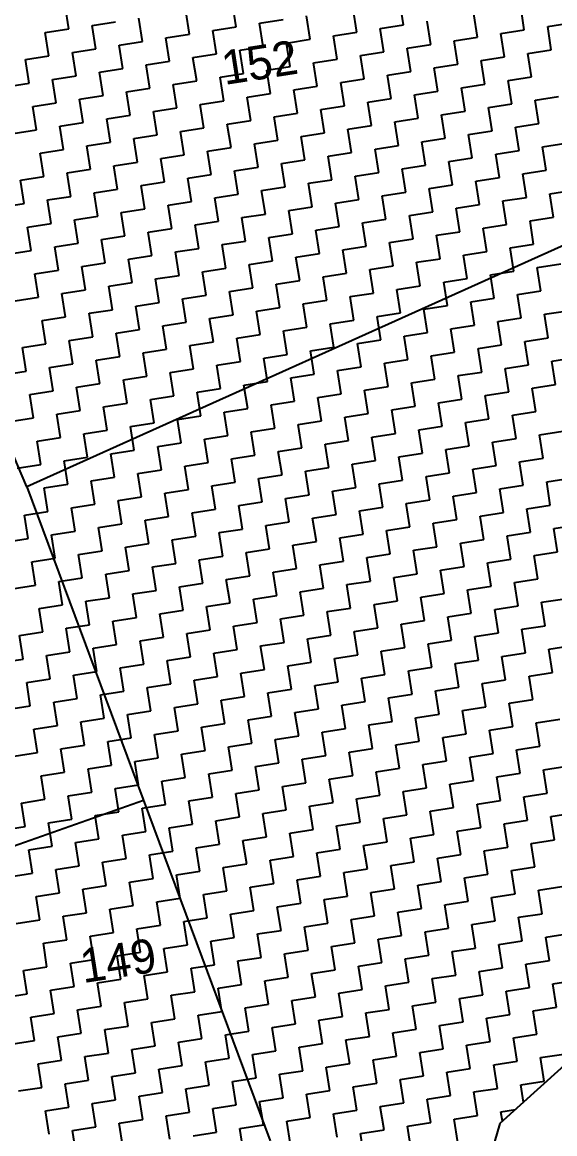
# Model space of a CAD drawing. Header units: metres. Extents: x 288488 to 290462, y 1999122 to 2001536.
# Drawn here: x 289524.9 to 289636.4, y 1999609.9 to 1999842.8 of the extents above; entities that cross this region are included whole.
import ezdxf
from ezdxf.enums import TextEntityAlignment as Align

# ---------------------------------------------------------------- set-up
doc = ezdxf.new("R2010")
doc.units = ezdxf.units.M
doc.header["$MEASUREMENT"] = 0
for name, color, linetype in [('POLY_HATCH', 12, 'Continuous'), ('POLY_PARCEL', 6, 'Continuous'), ('TEXT_PARCEL', 7, 'Continuous')]:
    doc.layers.add(name, color=color, linetype=linetype)
doc.styles.add('TEXT_MAP', font='')
doc.styles.get('TEXT_MAP').set_extended_font_data('Kruti Dev 050')

msp = doc.modelspace()

# ---------------------------------------------------------------- linework, layer by layer
at = {"layer": 'POLY_HATCH', "linetype": 'Continuous'}
for p, q in [((289534.63, 1999841.36), (289533.87, 1999846.26)), ((289569.7, 1999841.8), (289568.94, 1999846.7)), ((289604.77, 1999842.24), (289604.01, 1999847.14)), ((289630.04, 1999841.15), (289629.28, 1999846.05)), ((289550.1, 1999838.75), (289549.34, 1999843.65)), ((289559.9, 1999840.27), (289559.14, 1999845.18)), ((289585.17, 1999839.19), (289584.41, 1999844.09)), ((289594.97, 1999840.71), (289594.21, 1999845.61)), ((289620.24, 1999839.63), (289619.48, 1999844.53)), ((289529.73, 1999840.6), (289534.63, 1999841.36)), ((289539.54, 1999842.12), (289544.44, 1999842.89)), ((289540.3, 1999837.22), (289539.54, 1999842.12)), ((289564.8, 1999841.04), (289569.7, 1999841.8)), ((289574.6, 1999842.56), (289579.51, 1999843.33)), ((289575.37, 1999837.66), (289574.6, 1999842.56)), ((289599.87, 1999841.48), (289604.77, 1999842.24)), ((289600.63, 1999836.58), (289599.87, 1999841.48)), ((289610.44, 1999838.1), (289609.67, 1999843)), ((289634.94, 1999841.91), (289639.84, 1999842.68)), ((289635.7, 1999837.01), (289634.94, 1999841.91)), ((289530.5, 1999835.7), (289529.73, 1999840.6)), ((289555, 1999839.51), (289559.9, 1999840.27)), ((289555.76, 1999834.61), (289555, 1999839.51)), ((289565.57, 1999836.14), (289564.8, 1999841.04)), ((289580.27, 1999838.42), (289585.17, 1999839.19)), ((289590.07, 1999839.95), (289594.97, 1999840.71)), ((289590.83, 1999835.05), (289590.07, 1999839.95)), ((289615.34, 1999838.86), (289620.24, 1999839.63)), ((289616.1, 1999833.96), (289615.34, 1999838.86)), ((289625.14, 1999840.39), (289630.04, 1999841.15)), ((289625.9, 1999835.49), (289625.14, 1999840.39)), ((289535.4, 1999836.46), (289540.3, 1999837.22)), ((289545.2, 1999837.99), (289550.1, 1999838.75)), ((289545.96, 1999833.09), (289545.2, 1999837.99)), ((289570.47, 1999836.9), (289575.37, 1999837.66)), ((289571.23, 1999832), (289570.47, 1999836.9)), ((289581.03, 1999833.52), (289580.27, 1999838.42)), ((289595.73, 1999835.81), (289600.63, 1999836.58)), ((289605.54, 1999837.34), (289610.44, 1999838.1)), ((289606.3, 1999832.44), (289605.54, 1999837.34)), ((289630.8, 1999836.25), (289635.7, 1999837.01)), ((289525.6, 1999834.93), (289530.5, 1999835.7)), ((289526.36, 1999830.03), (289525.6, 1999834.93)), ((289536.16, 1999831.56), (289535.4, 1999836.46)), ((289550.86, 1999833.85), (289555.76, 1999834.61)), ((289560.66, 1999835.37), (289565.57, 1999836.14)), ((289561.43, 1999830.47), (289560.66, 1999835.37)), ((289585.93, 1999834.29), (289590.83, 1999835.05)), ((289586.69, 1999829.39), (289585.93, 1999834.29)), ((289596.5, 1999830.91), (289595.73, 1999835.81)), ((289621, 1999834.73), (289625.9, 1999835.49)), ((289621.76, 1999829.82), (289621, 1999834.73)), ((289631.57, 1999831.35), (289630.8, 1999836.25)), ((289541.06, 1999832.32), (289545.96, 1999833.09)), ((289541.82, 1999827.42), (289541.06, 1999832.32)), ((289551.63, 1999828.95), (289550.86, 1999833.85)), ((289566.33, 1999831.24), (289571.23, 1999832)), ((289576.13, 1999832.76), (289581.03, 1999833.52)), ((289576.89, 1999827.86), (289576.13, 1999832.76)), ((289601.4, 1999831.67), (289606.3, 1999832.44)), ((289611.2, 1999833.2), (289616.1, 1999833.96)), ((289611.96, 1999828.3), (289611.2, 1999833.2)), ((289521.46, 1999829.27), (289526.36, 1999830.03)), ((289531.26, 1999830.8), (289536.16, 1999831.56)), ((289532.02, 1999825.9), (289531.26, 1999830.8)), ((289556.53, 1999829.71), (289561.43, 1999830.47)), ((289557.29, 1999824.81), (289556.53, 1999829.71)), ((289567.09, 1999826.33), (289566.33, 1999831.24)), ((289591.6, 1999830.15), (289596.5, 1999830.91)), ((289592.36, 1999825.25), (289591.6, 1999830.15)), ((289602.16, 1999826.77), (289601.4, 1999831.67)), ((289616.86, 1999829.06), (289621.76, 1999829.82)), ((289626.67, 1999830.59), (289631.57, 1999831.35)), ((289627.43, 1999825.69), (289626.67, 1999830.59)), ((289536.92, 1999826.66), (289541.82, 1999827.42)), ((289546.72, 1999828.18), (289551.63, 1999828.95)), ((289547.49, 1999823.28), (289546.72, 1999828.18)), ((289571.99, 1999827.1), (289576.89, 1999827.86)), ((289581.79, 1999828.62), (289586.69, 1999829.39)), ((289582.56, 1999823.72), (289581.79, 1999828.62)), ((289607.06, 1999827.54), (289611.96, 1999828.3)), ((289607.82, 1999822.64), (289607.06, 1999827.54)), ((289617.63, 1999824.16), (289616.86, 1999829.06)), ((289632.33, 1999826.45), (289637.23, 1999827.21)), ((289527.12, 1999825.13), (289532.02, 1999825.9)), ((289527.88, 1999820.23), (289527.12, 1999825.13)), ((289537.69, 1999821.76), (289536.92, 1999826.66)), ((289562.19, 1999825.57), (289567.09, 1999826.33)), ((289562.95, 1999820.67), (289562.19, 1999825.57)), ((289572.76, 1999822.2), (289571.99, 1999827.1)), ((289587.46, 1999824.48), (289592.36, 1999825.25)), ((289597.26, 1999826.01), (289602.16, 1999826.77)), ((289598.02, 1999821.11), (289597.26, 1999826.01)), ((289622.53, 1999824.92), (289627.43, 1999825.69)), ((289623.29, 1999820.02), (289622.53, 1999824.92)), ((289633.09, 1999821.55), (289632.33, 1999826.45)), ((289542.59, 1999822.52), (289547.49, 1999823.28)), ((289552.39, 1999824.05), (289557.29, 1999824.81)), ((289553.15, 1999819.15), (289552.39, 1999824.05)), ((289577.66, 1999822.96), (289582.56, 1999823.72)), ((289578.42, 1999818.06), (289577.66, 1999822.96)), ((289588.22, 1999819.58), (289587.46, 1999824.48)), ((289602.92, 1999821.87), (289607.82, 1999822.64)), ((289612.73, 1999823.4), (289617.63, 1999824.16)), ((289613.49, 1999818.5), (289612.73, 1999823.4)), ((289522.98, 1999819.47), (289527.88, 1999820.23)), ((289532.78, 1999820.99), (289537.69, 1999821.76)), ((289533.55, 1999816.09), (289532.78, 1999820.99)), ((289543.35, 1999817.62), (289542.59, 1999822.52)), ((289558.05, 1999819.91), (289562.95, 1999820.67)), ((289567.85, 1999821.43), (289572.76, 1999822.2)), ((289568.62, 1999816.53), (289567.85, 1999821.43)), ((289593.12, 1999820.35), (289598.02, 1999821.11)), ((289593.88, 1999815.45), (289593.12, 1999820.35)), ((289603.69, 1999816.97), (289602.92, 1999821.87)), ((289628.19, 1999820.79), (289633.09, 1999821.55)), ((289628.95, 1999815.88), (289628.19, 1999820.79)), ((289548.25, 1999818.38), (289553.15, 1999819.15)), ((289549.01, 1999813.48), (289548.25, 1999818.38)), ((289558.82, 1999815.01), (289558.05, 1999819.91)), ((289573.52, 1999817.3), (289578.42, 1999818.06)), ((289583.32, 1999818.82), (289588.22, 1999819.58)), ((289584.08, 1999813.92), (289583.32, 1999818.82)), ((289608.59, 1999817.73), (289613.49, 1999818.5)), ((289618.39, 1999819.26), (289623.29, 1999820.02)), ((289619.15, 1999814.36), (289618.39, 1999819.26)), ((289528.65, 1999815.33), (289533.55, 1999816.09)), ((289538.45, 1999816.86), (289543.35, 1999817.62)), ((289539.21, 1999811.96), (289538.45, 1999816.86)), ((289563.72, 1999815.77), (289568.62, 1999816.53)), ((289564.48, 1999810.87), (289563.72, 1999815.77)), ((289574.28, 1999812.39), (289573.52, 1999817.3)), ((289598.79, 1999816.21), (289603.69, 1999816.97)), ((289599.55, 1999811.31), (289598.79, 1999816.21)), ((289609.35, 1999812.83), (289608.59, 1999817.73)), ((289624.05, 1999815.12), (289628.95, 1999815.88)), ((289633.85, 1999816.65), (289638.76, 1999817.41)), ((289634.62, 1999811.75), (289633.85, 1999816.65)), ((289529.41, 1999810.43), (289528.65, 1999815.33)), ((289544.11, 1999812.72), (289549.01, 1999813.48)), ((289553.91, 1999814.24), (289558.82, 1999815.01)), ((289554.68, 1999809.34), (289553.91, 1999814.24)), ((289579.18, 1999813.16), (289584.08, 1999813.92)), ((289588.98, 1999814.68), (289593.88, 1999815.45)), ((289589.75, 1999809.78), (289588.98, 1999814.68)), ((289614.25, 1999813.6), (289619.15, 1999814.36)), ((289615.01, 1999808.7), (289614.25, 1999813.6)), ((289624.82, 1999810.22), (289624.05, 1999815.12)), ((289534.31, 1999811.19), (289539.21, 1999811.96)), ((289535.07, 1999806.29), (289534.31, 1999811.19)), ((289544.88, 1999807.82), (289544.11, 1999812.72)), ((289569.38, 1999811.63), (289574.28, 1999812.39)), ((289570.14, 1999806.73), (289569.38, 1999811.63)), ((289579.94, 1999808.26), (289579.18, 1999813.16)), ((289594.65, 1999810.54), (289599.55, 1999811.31)), ((289604.45, 1999812.07), (289609.35, 1999812.83)), ((289605.21, 1999807.17), (289604.45, 1999812.07)), ((289629.72, 1999810.98), (289634.62, 1999811.75)), ((289630.48, 1999806.08), (289629.72, 1999810.98)), ((289524.51, 1999809.67), (289529.41, 1999810.43)), ((289525.27, 1999804.77), (289524.51, 1999809.67)), ((289549.78, 1999808.58), (289554.68, 1999809.34)), ((289550.54, 1999803.68), (289549.78, 1999808.58)), ((289559.58, 1999810.11), (289564.48, 1999810.87)), ((289560.34, 1999805.21), (289559.58, 1999810.11)), ((289584.85, 1999809.02), (289589.75, 1999809.78)), ((289585.61, 1999804.12), (289584.85, 1999809.02)), ((289595.41, 1999805.64), (289594.65, 1999810.54)), ((289610.11, 1999807.93), (289615.01, 1999808.7)), ((289619.91, 1999809.46), (289624.82, 1999810.22)), ((289620.68, 1999804.56), (289619.91, 1999809.46)), ((289530.17, 1999805.53), (289535.07, 1999806.29)), ((289539.97, 1999807.05), (289544.88, 1999807.82)), ((289540.74, 1999802.15), (289539.97, 1999807.05)), ((289565.24, 1999805.97), (289570.14, 1999806.73)), ((289575.04, 1999807.49), (289579.94, 1999808.26)), ((289575.81, 1999802.59), (289575.04, 1999807.49)), ((289600.31, 1999806.41), (289605.21, 1999807.17)), ((289601.07, 1999801.51), (289600.31, 1999806.41)), ((289610.88, 1999803.03), (289610.11, 1999807.93)), ((289635.38, 1999806.85), (289640.28, 1999807.61)), ((289636.14, 1999801.94), (289635.38, 1999806.85)), ((289520.37, 1999804), (289525.27, 1999804.77)), ((289530.94, 1999800.63), (289530.17, 1999805.53)), ((289555.44, 1999804.44), (289560.34, 1999805.21)), ((289556.2, 1999799.54), (289555.44, 1999804.44)), ((289566, 1999801.07), (289565.24, 1999805.97)), ((289580.71, 1999803.36), (289585.61, 1999804.12)), ((289590.51, 1999804.88), (289595.41, 1999805.64)), ((289591.27, 1999799.98), (289590.51, 1999804.88)), ((289615.78, 1999803.79), (289620.68, 1999804.56)), ((289625.58, 1999805.32), (289630.48, 1999806.08)), ((289626.34, 1999800.42), (289625.58, 1999805.32)), ((289535.84, 1999801.39), (289540.74, 1999802.15)), ((289545.64, 1999802.92), (289550.54, 1999803.68)), ((289546.4, 1999798.02), (289545.64, 1999802.92)), ((289570.91, 1999801.83), (289575.81, 1999802.59)), ((289571.67, 1999796.93), (289570.91, 1999801.83)), ((289581.47, 1999798.45), (289580.71, 1999803.36)), ((289605.97, 1999802.27), (289610.88, 1999803.03)), ((289606.74, 1999797.37), (289605.97, 1999802.27)), ((289616.54, 1999798.89), (289615.78, 1999803.79)), ((289631.24, 1999801.18), (289636.14, 1999801.94)), ((289526.03, 1999799.87), (289530.94, 1999800.63)), ((289526.8, 1999794.96), (289526.03, 1999799.87)), ((289536.6, 1999796.49), (289535.84, 1999801.39)), ((289551.3, 1999798.78), (289556.2, 1999799.54)), ((289561.1, 1999800.3), (289566, 1999801.07)), ((289561.87, 1999795.4), (289561.1, 1999800.3)), ((289586.37, 1999799.22), (289591.27, 1999799.98)), ((289596.17, 1999800.74), (289601.07, 1999801.51)), ((289596.94, 1999795.84), (289596.17, 1999800.74)), ((289621.44, 1999799.66), (289626.34, 1999800.42)), ((289622.2, 1999794.76), (289621.44, 1999799.66)), ((289632, 1999796.28), (289631.24, 1999801.18)), ((289541.5, 1999797.25), (289546.4, 1999798.02)), ((289542.26, 1999792.35), (289541.5, 1999797.25)), ((289552.06, 1999793.88), (289551.3, 1999798.78)), ((289566.77, 1999796.17), (289571.67, 1999796.93)), ((289576.57, 1999797.69), (289581.47, 1999798.45)), ((289577.33, 1999792.79), (289576.57, 1999797.69)), ((289587.13, 1999794.32), (289586.37, 1999799.22)), ((289601.84, 1999796.6), (289606.74, 1999797.37)), ((289611.64, 1999798.13), (289616.54, 1999798.89)), ((289612.4, 1999793.23), (289611.64, 1999798.13)), ((289521.9, 1999794.2), (289526.8, 1999794.96)), ((289531.7, 1999795.73), (289536.6, 1999796.49)), ((289532.46, 1999790.83), (289531.7, 1999795.73)), ((289556.97, 1999794.64), (289561.87, 1999795.4)), ((289557.73, 1999789.74), (289556.97, 1999794.64)), ((289567.53, 1999791.27), (289566.77, 1999796.17)), ((289592.03, 1999795.08), (289596.94, 1999795.84)), ((289592.8, 1999790.18), (289592.03, 1999795.08)), ((289602.6, 1999791.7), (289601.84, 1999796.6)), ((289617.3, 1999793.99), (289622.2, 1999794.76)), ((289627.1, 1999795.52), (289632, 1999796.28)), ((289627.87, 1999790.62), (289627.1, 1999795.52)), ((289537.36, 1999791.59), (289542.26, 1999792.35)), ((289547.16, 1999793.11), (289552.06, 1999793.88)), ((289547.93, 1999788.21), (289547.16, 1999793.11)), ((289572.43, 1999792.03), (289577.33, 1999792.79)), ((289582.23, 1999793.55), (289587.13, 1999794.32)), ((289583, 1999788.65), (289582.23, 1999793.55)), ((289607.5, 1999792.47), (289612.4, 1999793.23)), ((289608.26, 1999787.57), (289607.5, 1999792.47)), ((289618.06, 1999789.09), (289617.3, 1999793.99)), ((289527.56, 1999790.06), (289532.46, 1999790.83)), ((289528.32, 1999785.16), (289527.56, 1999790.06)), ((289538.12, 1999786.69), (289537.36, 1999791.59)), ((289562.63, 1999790.5), (289567.53, 1999791.27)), ((289563.39, 1999785.6), (289562.63, 1999790.5)), ((289573.19, 1999787.13), (289572.43, 1999792.03)), ((289587.9, 1999789.42), (289592.8, 1999790.18)), ((289597.7, 1999790.94), (289602.6, 1999791.7)), ((289598.46, 1999786.04), (289597.7, 1999790.94)), ((289622.97, 1999789.85), (289627.87, 1999790.62)), ((289632.77, 1999791.38), (289637.67, 1999792.14)), ((289633.53, 1999786.48), (289632.77, 1999791.38)), ((289543.03, 1999787.45), (289547.93, 1999788.21)), ((289552.83, 1999788.98), (289557.73, 1999789.74)), ((289553.59, 1999784.08), (289552.83, 1999788.98)), ((289578.09, 1999787.89), (289583, 1999788.65)), ((289578.86, 1999782.99), (289578.09, 1999787.89)), ((289588.66, 1999784.51), (289587.9, 1999789.42)), ((289613.16, 1999788.33), (289618.06, 1999789.09)), ((289613.93, 1999783.43), (289613.16, 1999788.33)), ((289623.73, 1999784.95), (289622.97, 1999789.85)), ((289533.22, 1999785.93), (289538.12, 1999786.69)), ((289533.99, 1999781.02), (289533.22, 1999785.93)), ((289543.79, 1999782.55), (289543.03, 1999787.45)), ((289558.49, 1999784.84), (289563.39, 1999785.6)), ((289568.29, 1999786.36), (289573.19, 1999787.13)), ((289569.06, 1999781.46), (289568.29, 1999786.36)), ((289593.56, 1999785.28), (289598.46, 1999786.04)), ((289603.36, 1999786.8), (289608.26, 1999787.57)), ((289604.12, 1999781.9), (289603.36, 1999786.8)), ((289628.63, 1999785.72), (289633.53, 1999786.48)), ((289629.39, 1999780.82), (289628.63, 1999785.72)), ((289523.42, 1999784.4), (289528.32, 1999785.16)), ((289548.69, 1999783.31), (289553.59, 1999784.08)), ((289549.45, 1999778.41), (289548.69, 1999783.31)), ((289559.25, 1999779.94), (289558.49, 1999784.84)), ((289573.96, 1999782.23), (289578.86, 1999782.99)), ((289583.76, 1999783.75), (289588.66, 1999784.51)), ((289584.52, 1999778.85), (289583.76, 1999783.75)), ((289594.32, 1999780.38), (289593.56, 1999785.28)), ((289609.03, 1999782.67), (289613.93, 1999783.43)), ((289618.83, 1999784.19), (289623.73, 1999784.95)), ((289619.59, 1999779.29), (289618.83, 1999784.19)), ((289529.09, 1999780.26), (289533.99, 1999781.02)), ((289538.89, 1999781.79), (289543.79, 1999782.55)), ((289539.65, 1999776.89), (289538.89, 1999781.79)), ((289564.15, 1999780.7), (289569.06, 1999781.46)), ((289564.92, 1999775.8), (289564.15, 1999780.7)), ((289574.72, 1999777.33), (289573.96, 1999782.23)), ((289599.22, 1999781.14), (289604.12, 1999781.9)), ((289599.99, 1999776.24), (289599.22, 1999781.14)), ((289609.79, 1999777.76), (289609.03, 1999782.67)), ((289624.49, 1999780.05), (289629.39, 1999780.82)), ((289634.29, 1999781.58), (289639.19, 1999782.34)), ((289635.06, 1999776.68), (289634.29, 1999781.58)), ((289529.85, 1999775.36), (289529.09, 1999780.26)), ((289544.55, 1999777.65), (289549.45, 1999778.41)), ((289554.35, 1999779.18), (289559.25, 1999779.94)), ((289555.12, 1999774.27), (289554.35, 1999779.18)), ((289579.62, 1999778.09), (289584.52, 1999778.85)), ((289589.42, 1999779.61), (289594.32, 1999780.38)), ((289590.18, 1999774.71), (289589.42, 1999779.61)), ((289614.69, 1999778.53), (289619.59, 1999779.29)), ((289615.45, 1999773.63), (289614.69, 1999778.53)), ((289625.25, 1999775.15), (289624.49, 1999780.05)), ((289534.75, 1999776.12), (289539.65, 1999776.89)), ((289535.51, 1999771.22), (289534.75, 1999776.12)), ((289545.31, 1999772.75), (289544.55, 1999777.65)), ((289569.82, 1999776.56), (289574.72, 1999777.33)), ((289570.58, 1999771.66), (289569.82, 1999776.56)), ((289580.38, 1999773.19), (289579.62, 1999778.09)), ((289595.09, 1999775.48), (289599.99, 1999776.24)), ((289604.89, 1999777), (289609.79, 1999777.76)), ((289605.65, 1999772.1), (289604.89, 1999777)), ((289630.16, 1999775.91), (289635.06, 1999776.68)), ((289524.95, 1999774.6), (289529.85, 1999775.36)), ((289525.71, 1999769.7), (289524.95, 1999774.6)), ((289550.21, 1999773.51), (289555.12, 1999774.27)), ((289560.02, 1999775.04), (289564.92, 1999775.8)), ((289560.78, 1999770.14), (289560.02, 1999775.04)), ((289585.28, 1999773.95), (289590.18, 1999774.71)), ((289586.05, 1999769.05), (289585.28, 1999773.95)), ((289595.85, 1999770.57), (289595.09, 1999775.48)), ((289620.35, 1999774.39), (289625.25, 1999775.15)), ((289621.12, 1999769.49), (289620.35, 1999774.39)), ((289630.92, 1999771.01), (289630.16, 1999775.91)), ((289540.41, 1999771.99), (289545.31, 1999772.75)), ((289541.18, 1999767.08), (289540.41, 1999771.99)), ((289550.98, 1999768.61), (289550.21, 1999773.51)), ((289565.68, 1999770.9), (289570.58, 1999771.66)), ((289575.48, 1999772.42), (289580.38, 1999773.19)), ((289576.25, 1999767.52), (289575.48, 1999772.42)), ((289600.75, 1999771.34), (289605.65, 1999772.1)), ((289601.51, 1999766.44), (289600.75, 1999771.34)), ((289610.55, 1999772.86), (289615.45, 1999773.63)), ((289611.31, 1999767.96), (289610.55, 1999772.86)), ((289635.82, 1999771.78), (289640.72, 1999772.54)), ((289636.58, 1999766.88), (289635.82, 1999771.78)), ((289520.81, 1999768.93), (289525.71, 1999769.7)), ((289530.61, 1999770.46), (289535.51, 1999771.22)), ((289531.37, 1999765.56), (289530.61, 1999770.46)), ((289555.88, 1999769.37), (289560.78, 1999770.14)), ((289556.64, 1999764.47), (289555.88, 1999769.37)), ((289566.44, 1999766), (289565.68, 1999770.9)), ((289581.15, 1999768.29), (289586.05, 1999769.05)), ((289590.95, 1999769.81), (289595.85, 1999770.57)), ((289591.71, 1999764.91), (289590.95, 1999769.81)), ((289616.22, 1999768.73), (289621.12, 1999769.49)), ((289626.02, 1999770.25), (289630.92, 1999771.01)), ((289626.78, 1999765.35), (289626.02, 1999770.25)), ((289536.27, 1999766.32), (289541.18, 1999767.08)), ((289546.08, 1999767.85), (289550.98, 1999768.61)), ((289546.84, 1999762.95), (289546.08, 1999767.85)), ((289571.34, 1999766.76), (289576.25, 1999767.52)), ((289572.11, 1999761.86), (289571.34, 1999766.76)), ((289581.91, 1999763.39), (289581.15, 1999768.29)), ((289606.41, 1999767.2), (289611.31, 1999767.96)), ((289607.18, 1999762.3), (289606.41, 1999767.2)), ((289616.98, 1999763.82), (289616.22, 1999768.73)), ((289631.68, 1999766.11), (289636.58, 1999766.88)), ((289526.47, 1999764.8), (289531.37, 1999765.56)), ((289527.24, 1999759.9), (289526.47, 1999764.8)), ((289537.04, 1999761.42), (289536.27, 1999766.32)), ((289551.74, 1999763.71), (289556.64, 1999764.47)), ((289561.54, 1999765.24), (289566.44, 1999766)), ((289562.31, 1999760.33), (289561.54, 1999765.24)), ((289586.81, 1999764.15), (289591.71, 1999764.91)), ((289596.61, 1999765.67), (289601.51, 1999766.44)), ((289597.37, 1999760.77), (289596.61, 1999765.67)), ((289621.88, 1999764.59), (289626.78, 1999765.35)), ((289622.64, 1999759.69), (289621.88, 1999764.59)), ((289632.44, 1999761.21), (289631.68, 1999766.11)), ((289541.94, 1999762.18), (289546.84, 1999762.95)), ((289542.7, 1999757.28), (289541.94, 1999762.18)), ((289552.5, 1999758.81), (289551.74, 1999763.71)), ((289577.01, 1999762.62), (289581.91, 1999763.39)), ((289577.77, 1999757.72), (289577.01, 1999762.62)), ((289587.57, 1999759.25), (289586.81, 1999764.15)), ((289602.28, 1999761.54), (289607.18, 1999762.3)), ((289612.08, 1999763.06), (289616.98, 1999763.82)), ((289612.84, 1999758.16), (289612.08, 1999763.06)), ((289522.34, 1999759.13), (289527.24, 1999759.9)), ((289532.14, 1999760.66), (289537.04, 1999761.42)), ((289532.9, 1999755.76), (289532.14, 1999760.66)), ((289557.4, 1999759.57), (289562.31, 1999760.33)), ((289567.21, 1999761.1), (289572.11, 1999761.86)), ((289567.97, 1999756.2), (289567.21, 1999761.1)), ((289592.47, 1999760.01), (289597.37, 1999760.77)), ((289593.24, 1999755.11), (289592.47, 1999760.01)), ((289603.04, 1999756.63), (289602.28, 1999761.54)), ((289617.74, 1999758.92), (289622.64, 1999759.69)), ((289627.54, 1999760.45), (289632.44, 1999761.21)), ((289628.31, 1999755.55), (289627.54, 1999760.45)), ((289547.6, 1999758.05), (289552.5, 1999758.81)), ((289548.37, 1999753.14), (289547.6, 1999758.05)), ((289558.17, 1999754.67), (289557.4, 1999759.57)), ((289572.87, 1999756.96), (289577.77, 1999757.72)), ((289582.67, 1999758.48), (289587.57, 1999759.25)), ((289583.43, 1999753.58), (289582.67, 1999758.48)), ((289607.94, 1999757.4), (289612.84, 1999758.16)), ((289608.7, 1999752.5), (289607.94, 1999757.4)), ((289618.5, 1999754.02), (289617.74, 1999758.92)), ((289528, 1999754.99), (289532.9, 1999755.76)), ((289537.8, 1999756.52), (289542.7, 1999757.28)), ((289538.56, 1999751.62), (289537.8, 1999756.52)), ((289563.07, 1999755.43), (289567.97, 1999756.2)), ((289563.83, 1999750.53), (289563.07, 1999755.43)), ((289573.63, 1999752.06), (289572.87, 1999756.96)), ((289588.34, 1999754.35), (289593.24, 1999755.11)), ((289598.14, 1999755.87), (289603.04, 1999756.63)), ((289598.9, 1999750.97), (289598.14, 1999755.87)), ((289623.4, 1999754.79), (289628.31, 1999755.55)), ((289633.21, 1999756.31), (289638.11, 1999757.07)), ((289633.97, 1999751.41), (289633.21, 1999756.31)), ((289528.76, 1999750.09), (289528, 1999754.99)), ((289543.46, 1999752.38), (289548.37, 1999753.14)), ((289553.27, 1999753.91), (289558.17, 1999754.67)), ((289554.03, 1999749.01), (289553.27, 1999753.91)), ((289578.53, 1999752.82), (289583.43, 1999753.58)), ((289579.3, 1999747.92), (289578.53, 1999752.82)), ((289589.1, 1999749.45), (289588.34, 1999754.35)), ((289613.6, 1999753.26), (289618.5, 1999754.02)), ((289614.37, 1999748.36), (289613.6, 1999753.26)), ((289624.17, 1999749.88), (289623.4, 1999754.79)), ((289533.66, 1999750.86), (289538.56, 1999751.62)), ((289534.43, 1999745.96), (289533.66, 1999750.86)), ((289544.23, 1999747.48), (289543.46, 1999752.38)), ((289558.93, 1999749.77), (289563.83, 1999750.53)), ((289568.73, 1999751.3), (289573.63, 1999752.06)), ((289569.49, 1999746.39), (289568.73, 1999751.3)), ((289594, 1999750.21), (289598.9, 1999750.97)), ((289603.8, 1999751.73), (289608.7, 1999752.5)), ((289604.56, 1999746.83), (289603.8, 1999751.73)), ((289629.07, 1999750.65), (289633.97, 1999751.41)), ((289629.83, 1999745.75), (289629.07, 1999750.65)), ((289523.86, 1999749.33), (289528.76, 1999750.09)), ((289549.13, 1999748.24), (289554.03, 1999749.01)), ((289549.89, 1999743.34), (289549.13, 1999748.24)), ((289559.69, 1999744.87), (289558.93, 1999749.77)), ((289584.2, 1999748.68), (289589.1, 1999749.45)), ((289584.96, 1999743.78), (289584.2, 1999748.68)), ((289594.76, 1999745.31), (289594, 1999750.21)), ((289609.46, 1999747.6), (289614.37, 1999748.36)), ((289619.27, 1999749.12), (289624.17, 1999749.88)), ((289620.03, 1999744.22), (289619.27, 1999749.12)), ((289529.52, 1999745.19), (289534.43, 1999745.96)), ((289539.33, 1999746.72), (289544.23, 1999747.48)), ((289540.09, 1999741.82), (289539.33, 1999746.72)), ((289564.59, 1999745.63), (289569.49, 1999746.39)), ((289574.4, 1999747.16), (289579.3, 1999747.92)), ((289575.16, 1999742.26), (289574.4, 1999747.16)), ((289599.66, 1999746.07), (289604.56, 1999746.83)), ((289600.43, 1999741.17), (289599.66, 1999746.07)), ((289610.23, 1999742.69), (289609.46, 1999747.6)), ((289624.93, 1999744.98), (289629.83, 1999745.75)), ((289634.73, 1999746.51), (289639.63, 1999747.27)), ((289635.49, 1999741.61), (289634.73, 1999746.51)), ((289530.29, 1999740.29), (289529.52, 1999745.19)), ((289554.79, 1999744.11), (289559.69, 1999744.87)), ((289555.55, 1999739.2), (289554.79, 1999744.11)), ((289565.36, 1999740.73), (289564.59, 1999745.63)), ((289580.06, 1999743.02), (289584.96, 1999743.78)), ((289589.86, 1999744.54), (289594.76, 1999745.31)), ((289590.62, 1999739.64), (289589.86, 1999744.54)), ((289615.13, 1999743.46), (289620.03, 1999744.22)), ((289615.89, 1999738.56), (289615.13, 1999743.46)), ((289625.69, 1999740.08), (289624.93, 1999744.98)), ((289535.19, 1999741.05), (289540.09, 1999741.82)), ((289535.95, 1999736.15), (289535.19, 1999741.05)), ((289544.99, 1999742.58), (289549.89, 1999743.34)), ((289545.75, 1999737.68), (289544.99, 1999742.58)), ((289570.26, 1999741.49), (289575.16, 1999742.26)), ((289571.02, 1999736.59), (289570.26, 1999741.49)), ((289580.82, 1999738.12), (289580.06, 1999743.02)), ((289595.52, 1999740.41), (289600.43, 1999741.17)), ((289605.33, 1999741.93), (289610.23, 1999742.69)), ((289606.09, 1999737.03), (289605.33, 1999741.93)), ((289630.59, 1999740.85), (289635.49, 1999741.61)), ((289525.39, 1999739.53), (289530.29, 1999740.29)), ((289526.15, 1999734.63), (289525.39, 1999739.53)), ((289550.65, 1999738.44), (289555.55, 1999739.2)), ((289560.46, 1999739.97), (289565.36, 1999740.73)), ((289561.22, 1999735.07), (289560.46, 1999739.97)), ((289585.72, 1999738.88), (289590.62, 1999739.64)), ((289586.49, 1999733.98), (289585.72, 1999738.88)), ((289596.29, 1999735.51), (289595.52, 1999740.41)), ((289620.79, 1999739.32), (289625.69, 1999740.08)), ((289621.55, 1999734.42), (289620.79, 1999739.32)), ((289631.36, 1999735.94), (289630.59, 1999740.85)), ((289540.85, 1999736.92), (289545.75, 1999737.68)), ((289541.61, 1999732.02), (289540.85, 1999736.92)), ((289551.42, 1999733.54), (289550.65, 1999738.44)), ((289566.12, 1999735.83), (289571.02, 1999736.59)), ((289575.92, 1999737.36), (289580.82, 1999738.12)), ((289576.68, 1999732.45), (289575.92, 1999737.36)), ((289601.19, 1999736.27), (289606.09, 1999737.03)), ((289610.99, 1999737.79), (289615.89, 1999738.56)), ((289611.75, 1999732.89), (289610.99, 1999737.79)), ((289636.26, 1999736.71), (289641.16, 1999737.47)), ((289637.02, 1999731.81), (289636.26, 1999736.71)), ((289521.25, 1999733.87), (289526.15, 1999734.63)), ((289531.05, 1999735.39), (289535.95, 1999736.15)), ((289531.81, 1999730.49), (289531.05, 1999735.39)), ((289556.32, 1999734.3), (289561.22, 1999735.07)), ((289557.08, 1999729.4), (289556.32, 1999734.3)), ((289566.88, 1999730.93), (289566.12, 1999735.83)), ((289591.39, 1999734.74), (289596.29, 1999735.51)), ((289592.15, 1999729.84), (289591.39, 1999734.74)), ((289601.95, 1999731.37), (289601.19, 1999736.27)), ((289616.65, 1999733.66), (289621.55, 1999734.42)), ((289626.46, 1999735.18), (289631.36, 1999735.94)), ((289627.22, 1999730.28), (289626.46, 1999735.18)), ((289536.71, 1999731.25), (289541.61, 1999732.02)), ((289546.52, 1999732.78), (289551.42, 1999733.54)), ((289547.28, 1999727.88), (289546.52, 1999732.78)), ((289571.78, 1999731.69), (289576.68, 1999732.45)), ((289581.58, 1999733.22), (289586.49, 1999733.98)), ((289582.35, 1999728.32), (289581.58, 1999733.22)), ((289606.85, 1999732.13), (289611.75, 1999732.89)), ((289607.61, 1999727.23), (289606.85, 1999732.13)), ((289617.42, 1999728.75), (289616.65, 1999733.66)), ((289632.12, 1999731.04), (289637.02, 1999731.81)), ((289526.91, 1999729.73), (289531.81, 1999730.49)), ((289527.67, 1999724.83), (289526.91, 1999729.73)), ((289537.48, 1999726.35), (289536.71, 1999731.25)), ((289552.18, 1999728.64), (289557.08, 1999729.4)), ((289561.98, 1999730.17), (289566.88, 1999730.93)), ((289562.74, 1999725.26), (289561.98, 1999730.17)), ((289572.55, 1999726.79), (289571.78, 1999731.69)), ((289587.25, 1999729.08), (289592.15, 1999729.84)), ((289597.05, 1999730.6), (289601.95, 1999731.37)), ((289597.81, 1999725.7), (289597.05, 1999730.6)), ((289622.32, 1999729.52), (289627.22, 1999730.28)), ((289623.08, 1999724.62), (289622.32, 1999729.52)), ((289632.88, 1999726.14), (289632.12, 1999731.04)), ((289542.38, 1999727.11), (289547.28, 1999727.88)), ((289543.14, 1999722.21), (289542.38, 1999727.11)), ((289552.94, 1999723.74), (289552.18, 1999728.64)), ((289577.45, 1999727.55), (289582.35, 1999728.32)), ((289578.21, 1999722.65), (289577.45, 1999727.55)), ((289588.01, 1999724.18), (289587.25, 1999729.08)), ((289602.71, 1999726.47), (289607.61, 1999727.23)), ((289612.52, 1999727.99), (289617.42, 1999728.75)), ((289613.28, 1999723.09), (289612.52, 1999727.99)), ((289522.77, 1999724.06), (289527.67, 1999724.83)), ((289532.58, 1999725.59), (289537.48, 1999726.35)), ((289533.34, 1999720.69), (289532.58, 1999725.59)), ((289557.84, 1999724.5), (289562.74, 1999725.26)), ((289567.64, 1999726.03), (289572.55, 1999726.79)), ((289568.41, 1999721.13), (289567.64, 1999726.03)), ((289592.91, 1999724.94), (289597.81, 1999725.7)), ((289593.67, 1999720.04), (289592.91, 1999724.94)), ((289603.48, 1999721.57), (289602.71, 1999726.47)), ((289627.98, 1999725.38), (289632.88, 1999726.14)), ((289628.74, 1999720.48), (289627.98, 1999725.38)), ((289548.04, 1999722.98), (289552.94, 1999723.74)), ((289548.8, 1999718.08), (289548.04, 1999722.98)), ((289558.61, 1999719.6), (289557.84, 1999724.5)), ((289573.31, 1999721.89), (289578.21, 1999722.65)), ((289583.11, 1999723.42), (289588.01, 1999724.18)), ((289583.87, 1999718.51), (289583.11, 1999723.42)), ((289608.38, 1999722.33), (289613.28, 1999723.09)), ((289618.18, 1999723.85), (289623.08, 1999724.62)), ((289618.94, 1999718.95), (289618.18, 1999723.85)), ((289528.44, 1999719.93), (289533.34, 1999720.69)), ((289538.24, 1999721.45), (289543.14, 1999722.21)), ((289539, 1999716.55), (289538.24, 1999721.45)), ((289563.51, 1999720.36), (289568.41, 1999721.13)), ((289564.27, 1999715.46), (289563.51, 1999720.36)), ((289574.07, 1999716.99), (289573.31, 1999721.89)), ((289598.58, 1999720.8), (289603.48, 1999721.57)), ((289599.34, 1999715.9), (289598.58, 1999720.8)), ((289609.14, 1999717.43), (289608.38, 1999722.33)), ((289623.84, 1999719.72), (289628.74, 1999720.48)), ((289633.65, 1999721.24), (289638.55, 1999722)), ((289634.41, 1999716.34), (289633.65, 1999721.24)), ((289529.2, 1999715.02), (289528.44, 1999719.93)), ((289543.9, 1999717.31), (289548.8, 1999718.08)), ((289553.7, 1999718.84), (289558.61, 1999719.6)), ((289554.47, 1999713.94), (289553.7, 1999718.84)), ((289578.97, 1999717.75), (289583.87, 1999718.51)), ((289579.74, 1999712.85), (289578.97, 1999717.75)), ((289588.77, 1999719.28), (289593.67, 1999720.04)), ((289589.54, 1999714.38), (289588.77, 1999719.28)), ((289614.04, 1999718.19), (289618.94, 1999718.95)), ((289614.8, 1999713.29), (289614.04, 1999718.19)), ((289624.61, 1999714.82), (289623.84, 1999719.72)), ((289534.1, 1999715.79), (289539, 1999716.55)), ((289534.86, 1999710.89), (289534.1, 1999715.79)), ((289544.67, 1999712.41), (289543.9, 1999717.31)), ((289559.37, 1999714.7), (289564.27, 1999715.46)), ((289569.17, 1999716.23), (289574.07, 1999716.99)), ((289569.93, 1999711.33), (289569.17, 1999716.23)), ((289594.44, 1999715.14), (289599.34, 1999715.9)), ((289604.24, 1999716.66), (289609.14, 1999717.43)), ((289605, 1999711.76), (289604.24, 1999716.66)), ((289629.51, 1999715.58), (289634.41, 1999716.34)), ((289630.27, 1999710.68), (289629.51, 1999715.58)), ((289524.3, 1999714.26), (289529.2, 1999715.02)), ((289525.06, 1999709.36), (289524.3, 1999714.26)), ((289549.57, 1999713.17), (289554.47, 1999713.94)), ((289550.33, 1999708.27), (289549.57, 1999713.17)), ((289560.13, 1999709.8), (289559.37, 1999714.7)), ((289584.64, 1999713.61), (289589.54, 1999714.38)), ((289585.4, 1999708.71), (289584.64, 1999713.61)), ((289595.2, 1999710.24), (289594.44, 1999715.14)), ((289609.9, 1999712.53), (289614.8, 1999713.29)), ((289619.71, 1999714.05), (289624.61, 1999714.82)), ((289620.47, 1999709.15), (289619.71, 1999714.05)), ((289529.96, 1999710.12), (289534.86, 1999710.89)), ((289539.76, 1999711.65), (289544.67, 1999712.41)), ((289540.53, 1999706.75), (289539.76, 1999711.65)), ((289565.03, 1999710.56), (289569.93, 1999711.33)), ((289574.83, 1999712.09), (289579.74, 1999712.85)), ((289575.6, 1999707.19), (289574.83, 1999712.09)), ((289600.1, 1999711), (289605, 1999711.76)), ((289600.86, 1999706.1), (289600.1, 1999711)), ((289610.67, 1999707.63), (289609.9, 1999712.53)), ((289635.17, 1999711.44), (289640.07, 1999712.2)), ((289635.93, 1999706.54), (289635.17, 1999711.44)), ((289520.16, 1999708.6), (289525.06, 1999709.36)), ((289530.73, 1999705.22), (289529.96, 1999710.12)), ((289555.23, 1999709.04), (289560.13, 1999709.8)), ((289555.99, 1999704.14), (289555.23, 1999709.04)), ((289565.8, 1999705.66), (289565.03, 1999710.56)), ((289580.5, 1999707.95), (289585.4, 1999708.71)), ((289590.3, 1999709.48), (289595.2, 1999710.24)), ((289591.06, 1999704.57), (289590.3, 1999709.48)), ((289615.57, 1999708.39), (289620.47, 1999709.15)), ((289625.37, 1999709.91), (289630.27, 1999710.68)), ((289626.13, 1999705.01), (289625.37, 1999709.91)), ((289535.63, 1999705.99), (289540.53, 1999706.75)), ((289545.43, 1999707.51), (289550.33, 1999708.27)), ((289546.19, 1999702.61), (289545.43, 1999707.51)), ((289570.7, 1999706.42), (289575.6, 1999707.19)), ((289571.46, 1999701.52), (289570.7, 1999706.42)), ((289581.26, 1999703.05), (289580.5, 1999707.95)), ((289605.77, 1999706.86), (289610.67, 1999707.63)), ((289606.53, 1999701.96), (289605.77, 1999706.86)), ((289616.33, 1999703.49), (289615.57, 1999708.39)), ((289631.03, 1999705.78), (289635.93, 1999706.54)), ((289525.83, 1999704.46), (289530.73, 1999705.22)), ((289526.59, 1999699.56), (289525.83, 1999704.46)), ((289536.39, 1999701.08), (289535.63, 1999705.99)), ((289551.09, 1999703.37), (289555.99, 1999704.14)), ((289560.89, 1999704.9), (289565.8, 1999705.66)), ((289561.66, 1999700), (289560.89, 1999704.9)), ((289586.16, 1999703.81), (289591.06, 1999704.57)), ((289586.92, 1999698.91), (289586.16, 1999703.81)), ((289595.96, 1999705.34), (289600.86, 1999706.1)), ((289596.73, 1999700.44), (289595.96, 1999705.34)), ((289621.23, 1999704.25), (289626.13, 1999705.01)), ((289621.99, 1999699.35), (289621.23, 1999704.25)), ((289631.8, 1999700.88), (289631.03, 1999705.78)), ((289541.29, 1999701.85), (289546.19, 1999702.61)), ((289542.05, 1999696.95), (289541.29, 1999701.85)), ((289551.86, 1999698.47), (289551.09, 1999703.37)), ((289566.56, 1999700.76), (289571.46, 1999701.52)), ((289576.36, 1999702.29), (289581.26, 1999703.05)), ((289577.12, 1999697.39), (289576.36, 1999702.29)), ((289601.63, 1999701.2), (289606.53, 1999701.96)), ((289611.43, 1999702.72), (289616.33, 1999703.49)), ((289612.19, 1999697.82), (289611.43, 1999702.72)), ((289521.69, 1999698.8), (289526.59, 1999699.56)), ((289531.49, 1999700.32), (289536.39, 1999701.08)), ((289532.25, 1999695.42), (289531.49, 1999700.32)), ((289556.76, 1999699.23), (289561.66, 1999700)), ((289557.52, 1999694.33), (289556.76, 1999699.23)), ((289567.32, 1999695.86), (289566.56, 1999700.76)), ((289591.83, 1999699.67), (289596.73, 1999700.44)), ((289592.59, 1999694.77), (289591.83, 1999699.67)), ((289602.39, 1999696.3), (289601.63, 1999701.2)), ((289617.09, 1999698.59), (289621.99, 1999699.35)), ((289626.89, 1999700.11), (289631.8, 1999700.88)), ((289627.66, 1999695.21), (289626.89, 1999700.11)), ((289537.15, 1999696.18), (289542.05, 1999696.95)), ((289546.95, 1999697.71), (289551.86, 1999698.47)), ((289547.72, 1999692.81), (289546.95, 1999697.71)), ((289572.22, 1999696.62), (289577.12, 1999697.39)), ((289582.02, 1999698.15), (289586.92, 1999698.91)), ((289582.79, 1999693.25), (289582.02, 1999698.15)), ((289607.29, 1999697.06), (289612.19, 1999697.82)), ((289608.05, 1999692.16), (289607.29, 1999697.06)), ((289617.86, 1999693.69), (289617.09, 1999698.59)), ((289527.35, 1999694.66), (289532.25, 1999695.42)), ((289528.11, 1999689.76), (289527.35, 1999694.66)), ((289537.92, 1999691.28), (289537.15, 1999696.18)), ((289562.42, 1999695.1), (289567.32, 1999695.86)), ((289563.18, 1999690.2), (289562.42, 1999695.1)), ((289572.98, 1999691.72), (289572.22, 1999696.62)), ((289587.69, 1999694.01), (289592.59, 1999694.77)), ((289597.49, 1999695.54), (289602.39, 1999696.3)), ((289598.25, 1999690.63), (289597.49, 1999695.54)), ((289622.76, 1999694.45), (289627.66, 1999695.21)), ((289632.56, 1999695.97), (289637.46, 1999696.74)), ((289633.32, 1999691.07), (289632.56, 1999695.97)), ((289542.82, 1999692.05), (289547.72, 1999692.81)), ((289552.62, 1999693.57), (289557.52, 1999694.33)), ((289553.38, 1999688.67), (289552.62, 1999693.57)), ((289577.89, 1999692.48), (289582.79, 1999693.25)), ((289578.65, 1999687.58), (289577.89, 1999692.48)), ((289588.45, 1999689.11), (289587.69, 1999694.01)), ((289603.15, 1999691.4), (289608.05, 1999692.16)), ((289612.95, 1999692.92), (289617.86, 1999693.69)), ((289613.72, 1999688.02), (289612.95, 1999692.92)), ((289623.52, 1999689.55), (289622.76, 1999694.45)), ((289533.01, 1999690.52), (289537.92, 1999691.28)), ((289533.78, 1999685.62), (289533.01, 1999690.52)), ((289543.58, 1999687.14), (289542.82, 1999692.05)), ((289558.28, 1999689.43), (289563.18, 1999690.2)), ((289568.08, 1999690.96), (289572.98, 1999691.72)), ((289568.85, 1999686.06), (289568.08, 1999690.96)), ((289593.35, 1999689.87), (289598.25, 1999690.63)), ((289594.11, 1999684.97), (289593.35, 1999689.87)), ((289603.92, 1999686.5), (289603.15, 1999691.4)), ((289628.42, 1999690.31), (289633.32, 1999691.07)), ((289629.18, 1999685.41), (289628.42, 1999690.31)), ((289523.21, 1999688.99), (289528.11, 1999689.76)), ((289548.48, 1999687.91), (289553.38, 1999688.67)), ((289549.24, 1999683.01), (289548.48, 1999687.91)), ((289559.04, 1999684.53), (289558.28, 1999689.43)), ((289573.75, 1999686.82), (289578.65, 1999687.58)), ((289583.55, 1999688.35), (289588.45, 1999689.11)), ((289584.31, 1999683.45), (289583.55, 1999688.35)), ((289608.82, 1999687.26), (289613.72, 1999688.02)), ((289618.62, 1999688.78), (289623.52, 1999689.55)), ((289619.38, 1999683.88), (289618.62, 1999688.78)), ((289528.88, 1999684.86), (289533.78, 1999685.62)), ((289538.68, 1999686.38), (289543.58, 1999687.14)), ((289539.44, 1999681.48), (289538.68, 1999686.38)), ((289563.95, 1999685.29), (289568.85, 1999686.06)), ((289564.71, 1999680.39), (289563.95, 1999685.29)), ((289574.51, 1999681.92), (289573.75, 1999686.82)), ((289599.01, 1999685.73), (289603.92, 1999686.5)), ((289599.78, 1999680.83), (289599.01, 1999685.73)), ((289609.58, 1999682.36), (289608.82, 1999687.26)), ((289624.28, 1999684.65), (289629.18, 1999685.41)), ((289634.08, 1999686.17), (289638.98, 1999686.94)), ((289634.85, 1999681.27), (289634.08, 1999686.17)), ((289529.64, 1999679.96), (289528.88, 1999684.86)), ((289544.34, 1999682.24), (289549.24, 1999683.01)), ((289554.14, 1999683.77), (289559.04, 1999684.53)), ((289554.91, 1999678.87), (289554.14, 1999683.77)), ((289579.41, 1999682.68), (289584.31, 1999683.45)), ((289589.21, 1999684.21), (289594.11, 1999684.97)), ((289589.98, 1999679.31), (289589.21, 1999684.21)), ((289614.48, 1999683.12), (289619.38, 1999683.88)), ((289615.24, 1999678.22), (289614.48, 1999683.12)), ((289625.04, 1999679.75), (289624.28, 1999684.65)), ((289534.54, 1999680.72), (289539.44, 1999681.48)), ((289535.3, 1999675.82), (289534.54, 1999680.72)), ((289545.1, 1999677.34), (289544.34, 1999682.24)), ((289569.61, 1999681.16), (289574.51, 1999681.92)), ((289570.37, 1999676.26), (289569.61, 1999681.16)), ((289580.17, 1999677.78), (289579.41, 1999682.68)), ((289594.88, 1999680.07), (289599.78, 1999680.83)), ((289604.68, 1999681.6), (289609.58, 1999682.36)), ((289605.44, 1999676.69), (289604.68, 1999681.6)), ((289629.95, 1999680.51), (289634.85, 1999681.27)), ((289630.71, 1999675.61), (289629.95, 1999680.51)), ((289524.74, 1999679.19), (289529.64, 1999679.96)), ((289525.5, 1999674.29), (289524.74, 1999679.19)), ((289550.01, 1999678.11), (289554.91, 1999678.87)), ((289559.81, 1999679.63), (289564.71, 1999680.39)), ((289560.57, 1999674.73), (289559.81, 1999679.63)), ((289585.07, 1999678.54), (289589.98, 1999679.31)), ((289585.84, 1999673.64), (289585.07, 1999678.54)), ((289595.64, 1999675.17), (289594.88, 1999680.07)), ((289610.34, 1999677.46), (289615.24, 1999678.22)), ((289620.14, 1999678.98), (289625.04, 1999679.75)), ((289620.91, 1999674.08), (289620.14, 1999678.98)), ((289540.2, 1999676.58), (289545.1, 1999677.34)), ((289540.97, 1999671.68), (289540.2, 1999676.58)), ((289550.77, 1999673.2), (289550.01, 1999678.11)), ((289565.47, 1999675.49), (289570.37, 1999676.26)), ((289575.27, 1999677.02), (289580.17, 1999677.78)), ((289576.04, 1999672.12), (289575.27, 1999677.02)), ((289600.54, 1999675.93), (289605.44, 1999676.69)), ((289601.3, 1999671.03), (289600.54, 1999675.93)), ((289611.1, 1999672.56), (289610.34, 1999677.46)), ((289635.61, 1999676.37), (289640.51, 1999677.13)), ((289636.37, 1999671.47), (289635.61, 1999676.37)), ((289520.6, 1999673.53), (289525.5, 1999674.29)), ((289530.4, 1999675.05), (289535.3, 1999675.82)), ((289531.16, 1999670.15), (289530.4, 1999675.05)), ((289555.67, 1999673.97), (289560.57, 1999674.73)), ((289556.43, 1999669.07), (289555.67, 1999673.97)), ((289566.23, 1999670.59), (289565.47, 1999675.49)), ((289580.94, 1999672.88), (289585.84, 1999673.64)), ((289590.74, 1999674.41), (289595.64, 1999675.17)), ((289591.5, 1999669.51), (289590.74, 1999674.41)), ((289616.01, 1999673.32), (289620.91, 1999674.08)), ((289625.81, 1999674.84), (289630.71, 1999675.61)), ((289626.57, 1999669.94), (289625.81, 1999674.84)), ((289536.07, 1999670.92), (289540.97, 1999671.68)), ((289545.87, 1999672.44), (289550.77, 1999673.2)), ((289546.63, 1999667.54), (289545.87, 1999672.44)), ((289571.13, 1999671.35), (289576.04, 1999672.12)), ((289571.9, 1999666.45), (289571.13, 1999671.35)), ((289581.7, 1999667.98), (289580.94, 1999672.88)), ((289606.2, 1999671.79), (289611.1, 1999672.56)), ((289606.97, 1999666.89), (289606.2, 1999671.79)), ((289616.77, 1999668.42), (289616.01, 1999673.32)), ((289631.47, 1999670.71), (289636.37, 1999671.47)), ((289526.26, 1999669.39), (289531.16, 1999670.15)), ((289527.03, 1999664.49), (289526.26, 1999669.39)), ((289536.83, 1999666.02), (289536.07, 1999670.92)), ((289551.53, 1999668.3), (289556.43, 1999669.07)), ((289561.33, 1999669.83), (289566.23, 1999670.59)), ((289562.1, 1999664.93), (289561.33, 1999669.83)), ((289586.6, 1999668.74), (289591.5, 1999669.51)), ((289596.4, 1999670.27), (289601.3, 1999671.03)), ((289597.17, 1999665.37), (289596.4, 1999670.27)), ((289621.67, 1999669.18), (289626.57, 1999669.94)), ((289622.43, 1999664.28), (289621.67, 1999669.18)), ((289632.23, 1999665.81), (289631.47, 1999670.71)), ((289541.73, 1999666.78), (289546.63, 1999667.54)), ((289542.49, 1999661.88), (289541.73, 1999666.78)), ((289552.29, 1999663.4), (289551.53, 1999668.3)), ((289576.8, 1999667.22), (289581.7, 1999667.98)), ((289577.56, 1999662.32), (289576.8, 1999667.22)), ((289587.36, 1999663.84), (289586.6, 1999668.74)), ((289602.07, 1999666.13), (289606.97, 1999666.89)), ((289611.87, 1999667.66), (289616.77, 1999668.42)), ((289612.63, 1999662.75), (289611.87, 1999667.66)), ((289522.13, 1999663.73), (289527.03, 1999664.49)), ((289531.93, 1999665.25), (289536.83, 1999666.02)), ((289532.69, 1999660.35), (289531.93, 1999665.25)), ((289557.19, 1999664.17), (289562.1, 1999664.93)), ((289567, 1999665.69), (289571.9, 1999666.45)), ((289567.76, 1999660.79), (289567, 1999665.69)), ((289592.26, 1999664.6), (289597.17, 1999665.37)), ((289593.03, 1999659.7), (289592.26, 1999664.6)), ((289602.83, 1999661.23), (289602.07, 1999666.13)), ((289617.53, 1999663.52), (289622.43, 1999664.28)), ((289627.33, 1999665.04), (289632.23, 1999665.81)), ((289628.1, 1999660.14), (289627.33, 1999665.04)), ((289537.59, 1999661.11), (289542.49, 1999661.88)), ((289547.39, 1999662.64), (289552.29, 1999663.4)), ((289548.16, 1999657.74), (289547.39, 1999662.64)), ((289557.96, 1999659.26), (289557.19, 1999664.17)), ((289572.66, 1999661.55), (289577.56, 1999662.32)), ((289582.46, 1999663.08), (289587.36, 1999663.84)), ((289583.23, 1999658.18), (289582.46, 1999663.08)), ((289607.73, 1999661.99), (289612.63, 1999662.75)), ((289608.49, 1999657.09), (289607.73, 1999661.99)), ((289618.29, 1999658.62), (289617.53, 1999663.52)), ((289527.79, 1999659.59), (289532.69, 1999660.35)), ((289528.55, 1999654.69), (289527.79, 1999659.59)), ((289538.35, 1999656.21), (289537.59, 1999661.11)), ((289562.86, 1999660.03), (289567.76, 1999660.79)), ((289563.62, 1999655.13), (289562.86, 1999660.03)), ((289573.42, 1999656.65), (289572.66, 1999661.55)), ((289588.13, 1999658.94), (289593.03, 1999659.7)), ((289597.93, 1999660.47), (289602.83, 1999661.23)), ((289598.69, 1999655.57), (289597.93, 1999660.47)), ((289623.2, 1999659.38), (289628.1, 1999660.14)), ((289633, 1999660.91), (289637.9, 1999661.67)), ((289633.76, 1999656), (289633, 1999660.91)), ((289543.25, 1999656.98), (289548.16, 1999657.74)), ((289553.06, 1999658.5), (289557.96, 1999659.26)), ((289553.82, 1999653.6), (289553.06, 1999658.5)), ((289578.32, 1999657.41), (289583.23, 1999658.18)), ((289579.09, 1999652.51), (289578.32, 1999657.41)), ((289588.89, 1999654.04), (289588.13, 1999658.94)), ((289613.39, 1999657.85), (289618.29, 1999658.62)), ((289614.16, 1999652.95), (289613.39, 1999657.85)), ((289623.96, 1999654.48), (289623.2, 1999659.38)), ((289533.45, 1999655.45), (289538.35, 1999656.21)), ((289534.22, 1999650.55), (289533.45, 1999655.45)), ((289544.02, 1999652.08), (289543.25, 1999656.98)), ((289558.72, 1999654.36), (289563.62, 1999655.13)), ((289568.52, 1999655.89), (289573.42, 1999656.65)), ((289569.29, 1999650.99), (289568.52, 1999655.89)), ((289593.79, 1999654.8), (289598.69, 1999655.57)), ((289603.59, 1999656.33), (289608.49, 1999657.09)), ((289604.35, 1999651.43), (289603.59, 1999656.33)), ((289628.86, 1999655.24), (289633.76, 1999656)), ((289629.62, 1999650.34), (289628.86, 1999655.24)), ((289523.65, 1999653.92), (289528.55, 1999654.69)), ((289548.92, 1999652.84), (289553.82, 1999653.6)), ((289549.68, 1999647.94), (289548.92, 1999652.84)), ((289559.48, 1999649.46), (289558.72, 1999654.36)), ((289583.99, 1999653.28), (289588.89, 1999654.04)), ((289584.75, 1999648.38), (289583.99, 1999653.28)), ((289594.55, 1999649.9), (289593.79, 1999654.8)), ((289609.26, 1999652.19), (289614.16, 1999652.95)), ((289619.06, 1999653.72), (289623.96, 1999654.48)), ((289619.82, 1999648.81), (289619.06, 1999653.72)), ((289529.32, 1999649.79), (289534.22, 1999650.55)), ((289539.12, 1999651.31), (289544.02, 1999652.08)), ((289539.88, 1999646.41), (289539.12, 1999651.31)), ((289564.38, 1999650.23), (289569.29, 1999650.99)), ((289565.15, 1999645.32), (289564.38, 1999650.23)), ((289574.19, 1999651.75), (289579.09, 1999652.51)), ((289574.95, 1999646.85), (289574.19, 1999651.75)), ((289599.45, 1999650.66), (289604.35, 1999651.43)), ((289600.22, 1999645.76), (289599.45, 1999650.66)), ((289610.02, 1999647.29), (289609.26, 1999652.19)), ((289624.72, 1999649.58), (289629.62, 1999650.34)), ((289634.52, 1999651.1), (289639.42, 1999651.87)), ((289635.29, 1999646.2), (289634.52, 1999651.1)), ((289530.08, 1999644.89), (289529.32, 1999649.79)), ((289544.78, 1999647.17), (289549.68, 1999647.94)), ((289554.58, 1999648.7), (289559.48, 1999649.46)), ((289555.35, 1999643.8), (289554.58, 1999648.7)), ((289579.85, 1999647.61), (289584.75, 1999648.38)), ((289589.65, 1999649.14), (289594.55, 1999649.9)), ((289590.41, 1999644.24), (289589.65, 1999649.14)), ((289614.92, 1999648.05), (289619.82, 1999648.81)), ((289615.68, 1999643.15), (289614.92, 1999648.05)), ((289625.48, 1999644.68), (289624.72, 1999649.58)), ((289534.98, 1999645.65), (289539.88, 1999646.41)), ((289535.74, 1999640.75), (289534.98, 1999645.65)), ((289545.54, 1999642.27), (289544.78, 1999647.17)), ((289570.05, 1999646.09), (289574.95, 1999646.85)), ((289570.81, 1999641.19), (289570.05, 1999646.09)), ((289580.61, 1999642.71), (289579.85, 1999647.61)), ((289595.32, 1999645), (289600.22, 1999645.76)), ((289605.12, 1999646.53), (289610.02, 1999647.29)), ((289605.88, 1999641.63), (289605.12, 1999646.53)), ((289630.38, 1999645.44), (289635.29, 1999646.2)), ((289525.18, 1999644.12), (289530.08, 1999644.89)), ((289525.94, 1999639.22), (289525.18, 1999644.12)), ((289550.44, 1999643.04), (289555.35, 1999643.8)), ((289560.25, 1999644.56), (289565.15, 1999645.32)), ((289561.01, 1999639.66), (289560.25, 1999644.56)), ((289585.51, 1999643.48), (289590.41, 1999644.24)), ((289586.28, 1999638.57), (289585.51, 1999643.48)), ((289596.08, 1999640.1), (289595.32, 1999645)), ((289620.58, 1999643.91), (289625.48, 1999644.68)), ((289621.35, 1999639.01), (289620.58, 1999643.91)), ((289631.15, 1999640.54), (289630.38, 1999645.44)), ((289540.64, 1999641.51), (289545.54, 1999642.27)), ((289541.41, 1999636.61), (289540.64, 1999641.51)), ((289551.21, 1999638.14), (289550.44, 1999643.04)), ((289565.91, 1999640.42), (289570.81, 1999641.19)), ((289575.71, 1999641.95), (289580.61, 1999642.71)), ((289576.47, 1999637.05), (289575.71, 1999641.95)), ((289600.98, 1999640.86), (289605.88, 1999641.63)), ((289610.78, 1999642.39), (289615.68, 1999643.15)), ((289611.54, 1999637.49), (289610.78, 1999642.39)), ((289636.05, 1999641.3), (289640.95, 1999642.06)), ((289636.81, 1999636.4), (289636.05, 1999641.3)), ((289521.04, 1999638.46), (289525.94, 1999639.22)), ((289530.84, 1999639.99), (289535.74, 1999640.75)), ((289531.6, 1999635.08), (289530.84, 1999639.99)), ((289556.11, 1999638.9), (289561.01, 1999639.66)), ((289556.87, 1999634), (289556.11, 1999638.9)), ((289566.67, 1999635.52), (289565.91, 1999640.42)), ((289581.38, 1999637.81), (289586.28, 1999638.57)), ((289591.18, 1999639.34), (289596.08, 1999640.1)), ((289591.94, 1999634.44), (289591.18, 1999639.34)), ((289601.74, 1999635.96), (289600.98, 1999640.86)), ((289616.44, 1999638.25), (289621.35, 1999639.01)), ((289626.25, 1999639.78), (289631.15, 1999640.54)), ((289627.01, 1999634.87), (289626.25, 1999639.78)), ((289536.5, 1999635.85), (289541.41, 1999636.61)), ((289546.31, 1999637.37), (289551.21, 1999638.14)), ((289547.07, 1999632.47), (289546.31, 1999637.37)), ((289571.57, 1999636.29), (289576.47, 1999637.05)), ((289572.34, 1999631.38), (289571.57, 1999636.29)), ((289582.14, 1999632.91), (289581.38, 1999637.81)), ((289606.64, 1999636.72), (289611.54, 1999637.49)), ((289607.41, 1999631.82), (289606.64, 1999636.72)), ((289617.21, 1999633.35), (289616.44, 1999638.25)), ((289631.91, 1999635.64), (289636.81, 1999636.4)), ((289526.7, 1999634.32), (289531.6, 1999635.08)), ((289527.47, 1999629.42), (289526.7, 1999634.32)), ((289537.27, 1999630.95), (289536.5, 1999635.85)), ((289551.97, 1999633.23), (289556.87, 1999634)), ((289561.77, 1999634.76), (289566.67, 1999635.52)), ((289562.53, 1999629.86), (289561.77, 1999634.76)), ((289587.04, 1999633.67), (289591.94, 1999634.44)), ((289596.84, 1999635.2), (289601.74, 1999635.96)), ((289597.6, 1999630.3), (289596.84, 1999635.2)), ((289622.11, 1999634.11), (289627.01, 1999634.87)), ((289622.87, 1999629.21), (289622.11, 1999634.11)), ((289632.67, 1999630.74), (289631.91, 1999635.64)), ((289542.17, 1999631.71), (289547.07, 1999632.47)), ((289542.93, 1999626.81), (289542.17, 1999631.71)), ((289552.73, 1999628.33), (289551.97, 1999633.23)), ((289577.24, 1999632.15), (289582.14, 1999632.91)), ((289578, 1999627.25), (289577.24, 1999632.15)), ((289587.8, 1999628.77), (289587.04, 1999633.67)), ((289602.5, 1999631.06), (289607.41, 1999631.82)), ((289612.31, 1999632.59), (289617.21, 1999633.35)), ((289613.07, 1999627.69), (289612.31, 1999632.59)), ((289522.56, 1999628.66), (289527.47, 1999629.42)), ((289532.37, 1999630.18), (289537.27, 1999630.95)), ((289533.13, 1999625.28), (289532.37, 1999630.18)), ((289557.63, 1999629.1), (289562.53, 1999629.86)), ((289567.44, 1999630.62), (289572.34, 1999631.38)), ((289568.2, 1999625.72), (289567.44, 1999630.62)), ((289592.7, 1999629.54), (289597.6, 1999630.3)), ((289593.47, 1999624.63), (289592.7, 1999629.54)), ((289603.27, 1999626.16), (289602.5, 1999631.06)), ((289627.77, 1999629.97), (289632.67, 1999630.74)), ((289628.53, 1999625.07), (289627.77, 1999629.97)), ((289547.83, 1999627.57), (289552.73, 1999628.33)), ((289548.59, 1999622.67), (289547.83, 1999627.57)), ((289558.4, 1999624.2), (289557.63, 1999629.1)), ((289573.1, 1999626.48), (289578, 1999627.25)), ((289582.9, 1999628.01), (289587.8, 1999628.77)), ((289583.66, 1999623.11), (289582.9, 1999628.01)), ((289608.17, 1999626.92), (289613.07, 1999627.69)), ((289617.97, 1999628.45), (289622.87, 1999629.21)), ((289618.73, 1999623.55), (289617.97, 1999628.45)), ((289528.23, 1999624.52), (289533.13, 1999625.28)), ((289538.03, 1999626.05), (289542.93, 1999626.81)), ((289538.79, 1999621.14), (289538.03, 1999626.05)), ((289563.3, 1999624.96), (289568.2, 1999625.72)), ((289564.06, 1999620.06), (289563.3, 1999624.96)), ((289573.86, 1999621.58), (289573.1, 1999626.48)), ((289588.56, 1999623.87), (289593.47, 1999624.63)), ((289598.37, 1999625.4), (289603.27, 1999626.16)), ((289599.13, 1999620.5), (289598.37, 1999625.4)), ((289608.93, 1999622.02), (289608.17, 1999626.92)), ((289623.63, 1999624.31), (289628.53, 1999625.07)), ((289633.44, 1999625.84), (289638.34, 1999626.6)), ((289634.2, 1999620.93), (289633.44, 1999625.84)), ((289528.99, 1999619.62), (289528.23, 1999624.52)), ((289543.69, 1999621.91), (289548.59, 1999622.67)), ((289553.5, 1999623.43), (289558.4, 1999624.2)), ((289554.26, 1999618.53), (289553.5, 1999623.43)), ((289578.76, 1999622.35), (289583.66, 1999623.11)), ((289579.53, 1999617.44), (289578.76, 1999622.35)), ((289589.33, 1999618.97), (289588.56, 1999623.87)), ((289613.83, 1999622.78), (289618.73, 1999623.55)), ((289614.59, 1999617.88), (289613.83, 1999622.78)), ((289624.4, 1999619.41), (289623.63, 1999624.31)), ((289533.89, 1999620.38), (289538.79, 1999621.14)), ((289534.65, 1999615.48), (289533.89, 1999620.38)), ((289544.46, 1999617.01), (289543.69, 1999621.91)), ((289559.16, 1999619.29), (289564.06, 1999620.06)), ((289568.96, 1999620.82), (289573.86, 1999621.58)), ((289569.72, 1999615.92), (289568.96, 1999620.82)), ((289594.23, 1999619.73), (289599.13, 1999620.5)), ((289604.03, 1999621.26), (289608.93, 1999622.02)), ((289604.79, 1999616.36), (289604.03, 1999621.26)), ((289629.3, 1999620.17), (289634.2, 1999620.93)), ((289629.87, 1999616.51), (289629.3, 1999620.17)), ((289524.09, 1999618.86), (289528.99, 1999619.62)), ((289549.36, 1999617.77), (289554.26, 1999618.53)), ((289550.12, 1999612.87), (289549.36, 1999617.77)), ((289559.92, 1999614.39), (289559.16, 1999619.29)), ((289584.43, 1999618.21), (289589.33, 1999618.97)), ((289585.19, 1999613.31), (289584.43, 1999618.21)), ((289594.99, 1999614.83), (289594.23, 1999619.73)), ((289609.69, 1999617.12), (289614.59, 1999617.88)), ((289619.5, 1999618.65), (289624.4, 1999619.41)), ((289620.26, 1999613.75), (289619.5, 1999618.65)), ((289529.75, 1999614.72), (289534.65, 1999615.48)), ((289539.56, 1999616.24), (289544.46, 1999617.01)), ((289540.32, 1999611.34), (289539.56, 1999616.24)), ((289564.82, 1999615.16), (289569.72, 1999615.92)), ((289574.62, 1999616.68), (289579.53, 1999617.44)), ((289575.39, 1999611.78), (289574.62, 1999616.68)), ((289599.89, 1999615.6), (289604.79, 1999616.36)), ((289600.66, 1999610.69), (289599.89, 1999615.6)), ((289610.46, 1999612.22), (289609.69, 1999617.12)), ((289530.52, 1999609.82), (289529.75, 1999614.72)), ((289555.02, 1999613.63), (289559.92, 1999614.39)), ((289555.78, 1999608.73), (289555.02, 1999613.63)), ((289565.59, 1999610.26), (289564.82, 1999615.16)), ((289580.29, 1999612.54), (289585.19, 1999613.31)), ((289590.09, 1999614.07), (289594.99, 1999614.83)), ((289590.85, 1999609.17), (289590.09, 1999614.07)), ((289615.36, 1999612.98), (289620.26, 1999613.75)), ((289616.12, 1999608.08), (289615.36, 1999612.98)), ((289625.16, 1999614.51), (289628.17, 1999614.98)), ((289625.47, 1999612.54), (289625.16, 1999614.51)), ((289535.42, 1999610.58), (289540.32, 1999611.34)), ((289545.22, 1999612.11), (289550.12, 1999612.87)), ((289545.98, 1999607.2), (289545.22, 1999612.11)), ((289570.49, 1999611.02), (289575.39, 1999611.78)), ((289571.25, 1999606.12), (289570.49, 1999611.02)), ((289581.05, 1999607.64), (289580.29, 1999612.54)), ((289595.75, 1999609.93), (289600.66, 1999610.69)), ((289605.56, 1999611.46), (289610.46, 1999612.22)), ((289606.32, 1999606.56), (289605.56, 1999611.46)), ((289536.18, 1999605.68), (289535.42, 1999610.58)), ((289560.68, 1999609.49), (289565.59, 1999610.26)), ((289596.52, 1999605.03), (289595.75, 1999609.93))]:
    msp.add_line(p, q, dxfattribs=at)
at = {"layer": 'POLY_HATCH'}
for p, q in [((289653.93, 1999638.24), (289624.93, 1999612.05)), ((289624.93, 1999612.05), (289615.05, 1999578))]:
    msp.add_line(p, q, dxfattribs=at)
at = {"layer": 'POLY_PARCEL'}
for p, q in [((289525.89, 1999745.45), (289496.21, 1999814.58)), ((289670.85, 1999810.73), (289525.89, 1999745.45)), ((289525.89, 1999745.45), (289576.79, 1999608.39)), ((289499.85, 1999661.95), (289550.28, 1999679.77))]:
    msp.add_line(p, q, dxfattribs=at)

# ---------------------------------------------------------------- texts
at = {"layer": 'TEXT_PARCEL', "style": 'TEXT_MAP'}
for s, p in [('152', (289574.59, 1999834.37)), ('149', (289544.97, 1999646.2))]:
    msp.add_text(s, height=7.142, rotation=8.8469, dxfattribs=at).set_placement(p, align=Align.MIDDLE)

doc.saveas('drawing.dxf')
